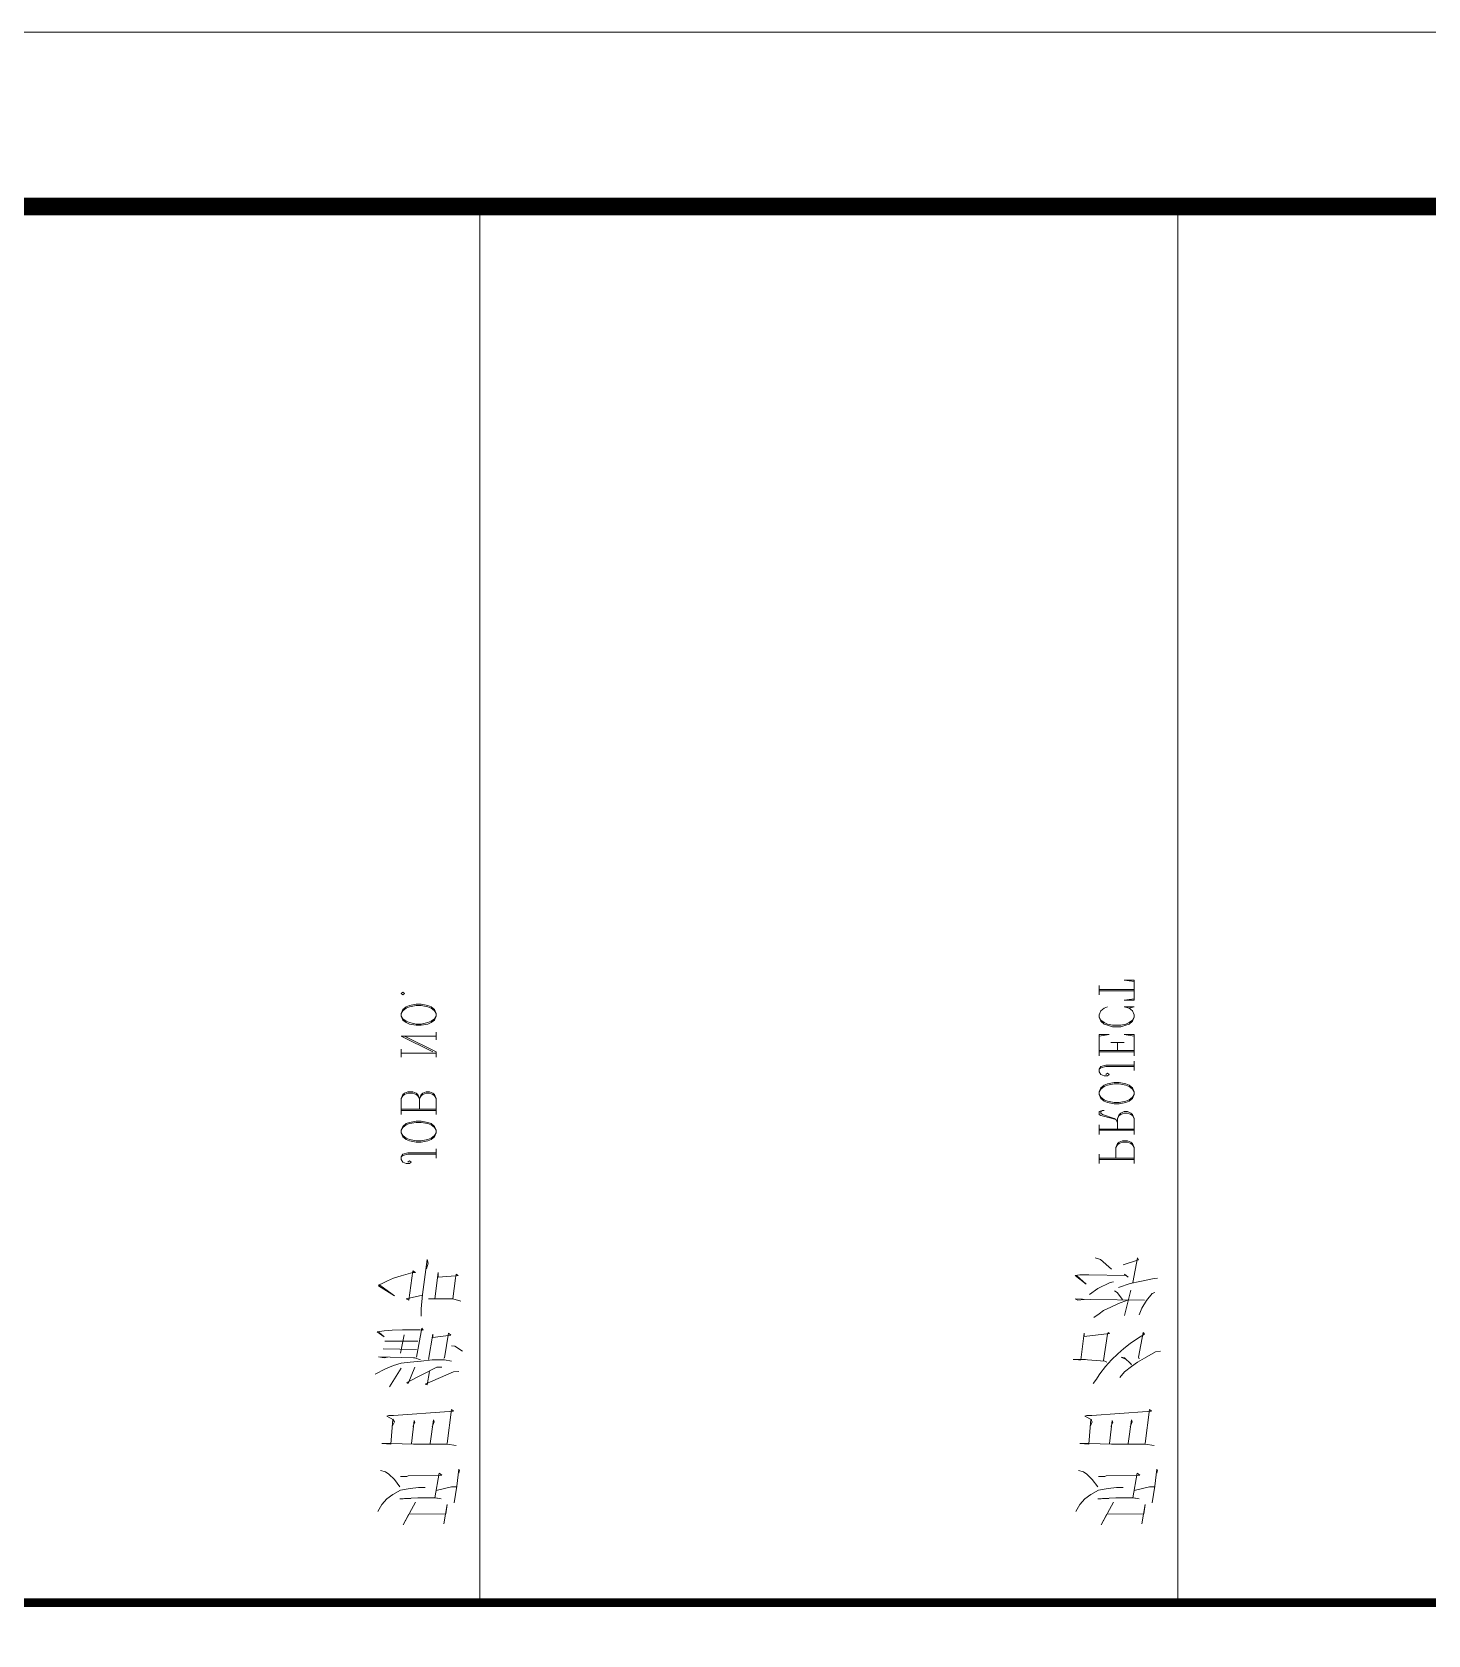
# Model space of a CAD drawing. Extents: x 1332633 to 1595679, y 264824 to 640777.
# Drawn here: x 1523759 to 1527758, y 324828 to 329421 of the extents above; entities that cross this region are included whole.
import ezdxf
from ezdxf.enums import TextEntityAlignment as Align

# ---------------------------------------------------------------- set-up
doc = ezdxf.new("R2010")
doc.units = 0
doc.header["$LTSCALE"] = 1000
doc.header["$MEASUREMENT"] = 0
doc.layers.add('_公共_图框', color=4, linetype='CONTINUOUS', lineweight=5)
doc.layers.add('A-Wall(建筑墙)', color=255, linetype='CONTINUOUS')
doc.styles.add('图框文字', font='SIMKAI.TTF')

# ---------------------------------------------------------------- blocks, each defined once
blk = doc.blocks.new('qqwqw')
at = {"layer": '_公共_图框'}
for p, q in [((-4500, 16150), (-500, 16150)), ((-4214, 16076.5), (-4166.7, 16084.5)), ((-4168.3, 16068.7), (-4168.3, 16082.4)), ((-4166.7, 16084.5), (-4117.8, 16090.2)), ((-4121, 16092.3), (-4129, 16090.2)), ((-4117.8, 16090.2), (-4121, 16092.3)), ((-4050.3, 16082.4), (-4045.6, 16057)), ((-3951, 16074.6), (-3952.5, 16062.7)), ((-3946.3, 16068.7), (-3951, 16074.6)), ((-3781, 16086.3), (-3800, 16054.9)), ((-3779.4, 16100.1), (-3781, 16086.3)), ((-3614.2, 16076.5), (-3634.7, 16060.9)), ((-3611, 16084.5), (-3614.2, 16076.5)), ((-3571.8, 16082.4), (-3579.6, 16041.1)), ((-3570.2, 16092.3), (-3571.8, 16082.4)), ((-4273.8, 16047.1), (-4218.7, 16057)), ((-4245.4, 16053.1), (-4247, 15946.8)), ((-4218.7, 16057), (-4245.4, 16053.1)), ((-4202.8, 16039), (-4199.7, 16023.4)), ((-4199.7, 16021.4), (-4202.8, 16039)), ((-4129, 16033.3), (-4199.7, 16021.4)), ((-4179.2, 16025.3), (-4168.3, 16068.7)), ((-4136.8, 15944.7), (-4135.2, 16041.1)), ((-4135.2, 16041.1), (-4129, 16033.3)), ((-4045.6, 16057), (-4045.6, 15960.5)), ((-4044, 16057), (-3946.3, 16068.7)), ((-3952.5, 16062.7), (-3963.7, 15903.4)), ((-3810.9, 16035.1), (-3823.6, 16017.5)), ((-3800, 16054.9), (-3810.9, 16035.1)), ((-3801.5, 16039), (-3796.9, 16037.2)), ((-3796.9, 16037.2), (-3725.9, 16051)), ((-3743.3, 16035.1), (-3757.4, 16013.6)), ((-3730.8, 16054.9), (-3743.3, 16035.1)), ((-3725.9, 16051), (-3730.8, 16054.9)), ((-3656.8, 16047.1), (-3675.7, 16039)), ((-3634.7, 16060.9), (-3656.8, 16047.1)), ((-3633.1, 16054.9), (-3631.6, 15899.5)), ((-3579.6, 16041.1), (-3585.8, 16013.6)), ((-3582.7, 16021.4), (-3512, 16035.1)), ((-3518.2, 16037.2), (-3532.5, 15993.8)), ((-3512, 16035.1), (-3518.2, 16037.2)), ((-4199.7, 16023.4), (-4199.7, 15972.2)), ((-4169.8, 15974.3), (-4169.8, 15993.8)), ((-4044, 16007.6), (-3976.2, 16017.5)), ((-3982.4, 16019.5), (-3996.7, 16013.6)), ((-3976.2, 16017.5), (-3982.4, 16019.5)), ((-3839.2, 15997.7), (-3855.1, 15983.9)), ((-3823.6, 16017.5), (-3839.2, 15997.7)), ((-3819, 16017.5), (-3815.8, 16015.6)), ((-3815.8, 16015.6), (-3798.4, 15997.7)), ((-3796.9, 15988.1), (-3803.1, 16001.9)), ((-3798.4, 15997.7), (-3796.9, 15988.1)), ((-3771.6, 15995.9), (-3787.5, 15978.2)), ((-3757.4, 16013.6), (-3771.6, 15995.9)), ((-3677.3, 15997.7), (-3604.8, 16015.6)), ((-3633.1, 16005.8), (-3642.5, 15980)), ((-3631.6, 15992), (-3611, 15976.1)), ((-3585.8, 16013.6), (-3597, 15980)), ((-3567.1, 16007.6), (-3559.3, 15997.7)), ((-3562.4, 15999.8), (-3560.9, 15895.6)), ((-3559.3, 15997.7), (-3562.4, 15999.8)), ((-3242, 16025.3), (-3196.2, 16025.3)), ((-3230.5, 16025.3), (-3230.5, 15925.2)), ((-3226.6, 16025.3), (-3226.6, 15925.2)), ((-3196.2, 16025.3), (-3184.8, 16020.3)), ((-3196.2, 16025.3), (-3188.7, 16020.3)), ((-3188.7, 16020.3), (-3184.8, 16015.6)), ((-3184.8, 15982.4), (-3188.7, 15977.7)), ((-3184.8, 16020.3), (-3180.9, 16015.6)), ((-3184.8, 16015.6), (-3180.9, 16006)), ((-3180.9, 15991.7), (-3184.8, 15982.4)), ((-3180.9, 15982.4), (-3184.8, 15977.7)), ((-3180.9, 16015.6), (-3177.3, 16006)), ((-3180.9, 16006), (-3180.9, 15991.7)), ((-3177.3, 15991.7), (-3180.9, 15982.4)), ((-3177.3, 16006), (-3177.3, 15991.7)), ((-3158.3, 16025.3), (-3112.5, 16025.3)), ((-3146.8, 16025.3), (-3146.8, 15925.2)), ((-3143, 16025.3), (-3143, 15925.2)), ((-3112.5, 16025.3), (-3101.1, 16020.3)), ((-3112.5, 16025.3), (-3104.7, 16020.3)), ((-3101.1, 15982.4), (-3112.5, 15977.7)), ((-3104.7, 15982.4), (-3112.5, 15977.7)), ((-3104.7, 16020.3), (-3101.1, 16015.6)), ((-3101.1, 15987), (-3104.7, 15982.4)), ((-3101.1, 16020.3), (-3097.2, 16015.6)), ((-3101.1, 16015.6), (-3097.2, 16006)), ((-3097.2, 15996.7), (-3101.1, 15987)), ((-3097.2, 15987), (-3101.1, 15982.4)), ((-3097.2, 16015.6), (-3093.3, 16006)), ((-3097.2, 16006), (-3097.2, 15996.7)), ((-3093.3, 15996.7), (-3097.2, 15987)), ((-3093.3, 16006), (-3093.3, 15996.7)), ((-3066.8, 16001.3), (-3070.7, 15982.4)), ((-3070.7, 15982.4), (-3070.7, 15968.1)), ((-3062.9, 16011), (-3066.8, 16001.3)), ((-3062.9, 16001.3), (-3066.8, 15982.4)), ((-3066.8, 15982.4), (-3066.8, 15968.1)), ((-3055.4, 16020.3), (-3062.9, 16011)), ((-3059.3, 16011), (-3062.9, 16001.3)), ((-3051.5, 16020.3), (-3059.3, 16011)), ((-3043.9, 16025.3), (-3055.4, 16020.3)), ((-3043.9, 16025.3), (-3051.5, 16020.3)), ((-3036.4, 16025.3), (-3043.9, 16025.3)), ((-3028.6, 16020.3), (-3036.4, 16025.3)), ((-3025, 16020.3), (-3036.4, 16025.3)), ((-3021.1, 16011), (-3028.6, 16020.3)), ((-3017.4, 16011), (-3025, 16020.3)), ((-3017.4, 16001.3), (-3021.1, 16011)), ((-3013.5, 16001.3), (-3017.4, 16011)), ((-3013.5, 15982.4), (-3017.4, 16001.3)), ((-3009.6, 15982.4), (-3013.5, 16001.3)), ((-3013.5, 15968.1), (-3013.5, 15982.4)), ((-3009.6, 15968.1), (-3009.6, 15982.4)), ((-2975.3, 16025.3), (-2948.8, 16025.3)), ((-2963.9, 16025.3), (-2963.9, 15944.2)), ((-2960.2, 16025.3), (-2960.2, 15944.2)), ((-2933.5, 16025.3), (-2872.7, 16025.3)), ((-2922, 16025.3), (-2922, 15925.2)), ((-2918.4, 16025.3), (-2918.4, 15925.2)), ((-2895.5, 15996.7), (-2895.5, 15958.5)), ((-2872.7, 15996.7), (-2876.6, 16025.3)), ((-2872.7, 16025.3), (-2872.7, 15996.7)), ((-2845.9, 16001.3), (-2849.8, 15987)), ((-2849.8, 15987), (-2849.8, 15963.4)), ((-2842.2, 16011), (-2845.9, 16001.3)), ((-2842.2, 16001.3), (-2845.9, 15987)), ((-2845.9, 15987), (-2845.9, 15963.4)), ((-2834.5, 16020.3), (-2842.2, 16011)), ((-2838.3, 16011), (-2842.2, 16001.3)), ((-2830.8, 16020.3), (-2838.3, 16011)), ((-2823, 16025.3), (-2834.5, 16020.3)), ((-2823, 16025.3), (-2830.8, 16020.3)), ((-2815.5, 16025.3), (-2823, 16025.3)), ((-2804, 16020.3), (-2815.5, 16025.3)), ((-2796.5, 16011), (-2804, 16020.3)), ((-2792.6, 16025.3), (-2796.5, 16011)), ((-2796.5, 16011), (-2792.6, 15996.7)), ((-2792.6, 15996.7), (-2792.6, 16025.3)), ((-2773.6, 16025.3), (-2716.5, 16025.3)), ((-2773.6, 15996.7), (-2773.6, 16025.3)), ((-2769.7, 16025.3), (-2773.6, 15996.7)), ((-2746.9, 16025.3), (-2746.9, 15925.2)), ((-2743.2, 16025.3), (-2743.2, 15925.2)), ((-2716.5, 15996.7), (-2720.4, 16025.3)), ((-2716.5, 16025.3), (-2716.5, 15996.7)), ((-4276.9, 15930.9), (-4212.4, 15966.3)), ((-4247, 15946.8), (-4276.9, 15930.9)), ((-4202.8, 15930.9), (-4201.3, 15952.5)), ((-4199.7, 15972.2), (-4201.3, 15934.8)), ((-4177.6, 15923.1), (-4172.9, 15950.7)), ((-4172.9, 15950.7), (-4169.8, 15974.3)), ((-4138.4, 15940.8), (-4136.8, 15944.7)), ((-4138.4, 15923.1), (-4138.4, 15940.8)), ((-4045.6, 15960.5), (-4044, 15895.6)), ((-4044, 15954.6), (-3977.8, 15962.4)), ((-3984, 15964.4), (-3995.2, 15958.5)), ((-3977.8, 15962.4), (-3984, 15964.4)), ((-3823.6, 15942.6), (-3844.2, 15927)), ((-3804.7, 15960.5), (-3823.6, 15942.6)), ((-3810.9, 15946.8), (-3807.8, 15940.8)), ((-3807.8, 15940.8), (-3804.7, 15891.4)), ((-3730.8, 15948.6), (-3806.2, 15936.9)), ((-3787.5, 15978.2), (-3804.7, 15960.5)), ((-3737.1, 15881.8), (-3729, 15954.6)), ((-3725.9, 15950.7), (-3730.8, 15948.6)), ((-3729, 15954.6), (-3725.9, 15950.7)), ((-3663, 15936.9), (-3672.4, 15924.9)), ((-3653.7, 15958.5), (-3663, 15936.9)), ((-3642.5, 15980), (-3653.7, 15958.5)), ((-3611, 15976.1), (-3606.4, 15968.3)), ((-3582.7, 15956.4), (-3600.1, 15921)), ((-3581.1, 15966.3), (-3582.7, 15956.4)), ((-3545, 15960.5), (-3516.7, 15928.8)), ((-3196.2, 15972.8), (-3226.6, 15972.8)), ((-3184.8, 15977.7), (-3196.2, 15972.8)), ((-3188.7, 15977.7), (-3196.2, 15972.8)), ((-3112.5, 15977.7), (-3143, 15977.7)), ((-3124, 15977.7), (-3116.2, 15972.8)), ((-3116.2, 15972.8), (-3112.5, 15968.1)), ((-3116.2, 15972.8), (-3112.5, 15963.4)), ((-3112.5, 15968.1), (-3101.1, 15934.8)), ((-3112.5, 15963.4), (-3104.7, 15929.9)), ((-3089.7, 15934.8), (-3089.7, 15939.5)), ((-3070.7, 15968.1), (-3066.8, 15949.1)), ((-3066.8, 15968.1), (-3062.9, 15949.1)), ((-3066.8, 15949.1), (-3062.9, 15939.5)), ((-3062.9, 15949.1), (-3059.3, 15939.5)), ((-3062.9, 15939.5), (-3055.4, 15929.9)), ((-3059.3, 15939.5), (-3051.5, 15929.9)), ((-3028.6, 15929.9), (-3021.1, 15939.5)), ((-3025, 15929.9), (-3017.4, 15939.5)), ((-3021.1, 15939.5), (-3017.4, 15949.1)), ((-3017.4, 15949.1), (-3013.5, 15968.1)), ((-3017.4, 15939.5), (-3013.5, 15949.1)), ((-3013.5, 15949.1), (-3009.6, 15968.1)), ((-2990.6, 15949.1), (-2986.8, 15953.8)), ((-2990.6, 15939.5), (-2990.6, 15949.1)), ((-2986.8, 15929.9), (-2990.6, 15939.5)), ((-2986.8, 15953.8), (-2983.1, 15949.1)), ((-2983.1, 15949.1), (-2986.8, 15944.2)), ((-2963.9, 15944.2), (-2967.8, 15929.9)), ((-2960.2, 15944.2), (-2963.9, 15929.9)), ((-2918.4, 15977.7), (-2895.5, 15977.7)), ((-2872.7, 15953.8), (-2876.6, 15925.2)), ((-2872.7, 15925.2), (-2872.7, 15953.8)), ((-2849.8, 15963.4), (-2845.9, 15949.1)), ((-2845.9, 15963.4), (-2842.2, 15949.1)), ((-2845.9, 15949.1), (-2842.2, 15939.5)), ((-2842.2, 15949.1), (-2838.3, 15939.5)), ((-2842.2, 15939.5), (-2834.5, 15929.9)), ((-2838.3, 15939.5), (-2830.8, 15929.9)), ((-2804, 15929.9), (-2796.5, 15939.5)), ((-2796.5, 15939.5), (-2792.6, 15949.1)), ((-4201.3, 15934.8), (-4202.8, 15921)), ((-4202.8, 15921), (-4202.8, 15930.9)), ((-4202.8, 15883.6), (-4190.3, 15901.3)), ((-4190.3, 15901.3), (-4177.6, 15923.1)), ((-4168.3, 15921), (-4147.7, 15905.2)), ((-4147.7, 15905.2), (-4132.1, 15889.6)), ((-4045.6, 15895.6), (-3974.6, 15901.3)), ((-4044, 15869.8), (-4045.6, 15895.6)), ((-4044, 15895.6), (-4044, 15869.8)), ((-3982.4, 15905.2), (-3995.2, 15899.5)), ((-3974.6, 15901.3), (-3982.4, 15905.2)), ((-3965.3, 15883.6), (-3976.2, 15903.4)), ((-3963.7, 15903.4), (-3963.7, 15889.6)), ((-3859.8, 15917.1), (-3872.5, 15907.3)), ((-3847.3, 15924.9), (-3859.8, 15917.1)), ((-3844.2, 15927), (-3847.3, 15924.9)), ((-3804.7, 15891.4), (-3803.1, 15885.7)), ((-3672.4, 15924.9), (-3683.5, 15909.3)), ((-3631.6, 15899.5), (-3630, 15856.1)), ((-3600.1, 15921), (-3617.5, 15897.4)), ((-3560.9, 15895.6), (-3560.9, 15869.8)), ((-3516.7, 15928.8), (-3512, 15913.2)), ((-3242, 15925.2), (-3215.2, 15925.2)), ((-3158.3, 15925.2), (-3131.5, 15925.2)), ((-3104.7, 15929.9), (-3101.1, 15925.2)), ((-3101.1, 15934.8), (-3097.2, 15929.9)), ((-3101.1, 15925.2), (-3093.3, 15925.2)), ((-3097.2, 15929.9), (-3093.3, 15929.9)), ((-3093.3, 15929.9), (-3089.7, 15934.8)), ((-3093.3, 15925.2), (-3089.7, 15934.8)), ((-3055.4, 15929.9), (-3043.9, 15925.2)), ((-3051.5, 15929.9), (-3043.9, 15925.2)), ((-3043.9, 15925.2), (-3036.4, 15925.2)), ((-3036.4, 15925.2), (-3025, 15929.9)), ((-3036.4, 15925.2), (-3028.6, 15929.9)), ((-2979.2, 15925.2), (-2986.8, 15929.9)), ((-2971.7, 15925.2), (-2979.2, 15925.2)), ((-2963.9, 15929.9), (-2971.7, 15925.2)), ((-2967.8, 15929.9), (-2971.7, 15925.2)), ((-2933.5, 15925.2), (-2872.7, 15925.2)), ((-2834.5, 15929.9), (-2823, 15925.2)), ((-2830.8, 15929.9), (-2823, 15925.2)), ((-2823, 15925.2), (-2815.5, 15925.2)), ((-2815.5, 15925.2), (-2804, 15929.9)), ((-2758.3, 15925.2), (-2731.8, 15925.2)), ((-4238.9, 15858.1), (-4218.7, 15869.8)), ((-4218.7, 15869.8), (-4202.8, 15883.6)), ((-4132.1, 15889.6), (-4125.6, 15879.7)), ((-4125.6, 15879.7), (-4121, 15865.9)), ((-3963.7, 15889.6), (-3965.3, 15883.6)), ((-3804.7, 15871.9), (-3727.5, 15881.8)), ((-3804.7, 15865.9), (-3804.7, 15871.9)), ((-3803.1, 15850.1), (-3804.7, 15865.9)), ((-3803.1, 15885.7), (-3803.1, 15850.1)), ((-3729, 15881.8), (-3737.1, 15881.8)), ((-3727.5, 15881.8), (-3729, 15881.8)), ((-3633.1, 15863.9), (-3631.6, 15881.8)), ((-3630, 15856.1), (-3633.1, 15863.9)), ((-3587.6, 15887.5), (-3562.4, 15860)), ((-3562.4, 15856.1), (-3587.6, 15887.5)), ((-3560.9, 15869.8), (-3562.4, 15856.1)), ((-4500, 14150), (-500, 14150)), ((-3779.4, 14100.2), (-3765.4, 14078.6)), ((-4273.8, 14047.2), (-4218.7, 14057)), ((-4218.7, 14057), (-4245.4, 14053.1)), ((-4214, 14076.5), (-4166.7, 14084.6)), ((-4179.2, 14025.6), (-4168.3, 14068.7)), ((-4168.3, 14068.7), (-4168.3, 14082.5)), ((-4166.7, 14084.6), (-4117.8, 14090.3)), ((-4121, 14092.4), (-4129, 14090.3)), ((-4117.8, 14090.3), (-4121, 14092.4)), ((-4050.3, 14082.5), (-4045.6, 14057)), ((-4045.6, 14057), (-4045.6, 13960.6)), ((-4044, 14057), (-3946.3, 14068.7)), ((-3952.5, 14062.7), (-3963.7, 13903.4)), ((-3951, 14074.7), (-3952.5, 14062.7)), ((-3946.3, 14068.7), (-3951, 14074.7)), ((-3839.2, 14074.7), (-3874.1, 13993.9)), ((-3837.7, 14090.3), (-3839.2, 14074.7)), ((-3807.8, 14068.7), (-3804.7, 14049)), ((-3798.4, 14049), (-3727.5, 14060.9)), ((-3765.4, 14078.6), (-3763.9, 14068.7)), ((-3734, 14066.9), (-3740.2, 14015.7)), ((-3727.5, 14060.9), (-3734, 14066.9)), ((-3636.2, 14096.3), (-3630, 14072.6)), ((-3570.2, 14080.7), (-3630, 14072.6)), ((-3630, 14072.6), (-3630, 14003.7)), ((-3559.3, 14082.5), (-3570.2, 14080.7)), ((-3567.1, 14031.3), (-3564, 14080.7)), ((-3564, 14080.7), (-3562.4, 14088.5)), ((-3562.4, 14088.5), (-3559.3, 14082.5)), ((-4245.4, 14053.1), (-4247, 13946.8)), ((-4202.8, 14039.4), (-4199.7, 14023.5)), ((-4199.7, 14021.4), (-4202.8, 14039.4)), ((-4129, 14033.4), (-4199.7, 14021.4)), ((-4199.7, 14023.5), (-4199.7, 13972.3)), ((-4136.8, 13944.8), (-4135.2, 14041.2)), ((-4135.2, 14041.2), (-4129, 14033.4)), ((-4044, 14007.6), (-3976.2, 14017.5)), ((-3982.4, 14019.6), (-3996.7, 14013.6)), ((-3976.2, 14017.5), (-3982.4, 14019.6)), ((-3825.2, 14027.4), (-3869.1, 13940.9)), ((-3825.2, 14041.2), (-3825.2, 14027.4)), ((-3804.7, 14013.6), (-3807.8, 13982.2)), ((-3804.7, 14049), (-3804.7, 14013.6)), ((-3730.8, 14015.7), (-3803.1, 14003.7)), ((-3800, 14047.2), (-3798.4, 14049)), ((-3740.2, 14015.7), (-3730.8, 14015.7)), ((-3630, 14021.4), (-3554.4, 14031.3)), ((-3630, 14003.7), (-3630, 14021.4)), ((-3554.4, 14031.3), (-3567.1, 14031.3)), ((-3226.6, 14025.3), (-3200.1, 14025.3)), ((-3215.2, 14025.3), (-3215.2, 13944.2)), ((-3211.6, 14025.3), (-3211.6, 13944.2)), ((-3173.4, 14011), (-3177.3, 14001.4)), ((-3165.8, 14020.4), (-3173.4, 14011)), ((-3169.5, 14011), (-3173.4, 14001.4)), ((-3161.9, 14020.4), (-3169.5, 14011)), ((-3154.4, 14025.3), (-3165.8, 14020.4)), ((-3154.4, 14025.3), (-3161.9, 14020.4)), ((-3146.8, 14025.3), (-3154.4, 14025.3)), ((-3135.4, 14020.4), (-3146.8, 14025.3)), ((-3139.1, 14020.4), (-3146.8, 14025.3)), ((-3131.5, 14011), (-3139.1, 14020.4)), ((-3127.6, 14011), (-3135.4, 14020.4)), ((-3127.6, 14001.4), (-3131.5, 14011)), ((-3124, 14001.4), (-3127.6, 14011)), ((-3101.1, 14025.3), (-3055.4, 14025.3)), ((-3089.7, 14025.3), (-3089.7, 13925.3)), ((-3085.8, 14025.3), (-3085.8, 13925.3)), ((-3055.4, 14025.3), (-3043.9, 14020.4)), ((-3055.4, 14025.3), (-3047.8, 14020.4)), ((-3047.8, 14020.4), (-3043.9, 14015.7)), ((-3043.9, 14020.4), (-3040, 14015.7)), ((-3043.9, 14015.7), (-3040, 14006.3)), ((-3040, 14015.7), (-3036.4, 14006.3)), ((-2937.4, 14025.3), (-2922, 14025.3)), ((-2925.9, 14025.3), (-2925.9, 13925.3)), ((-2922, 14025.3), (-2876.6, 13934.9)), ((-2922, 14015.7), (-2876.6, 13925.3)), ((-2887.7, 14025.3), (-2865.1, 14025.3)), ((-2876.6, 13925.3), (-2876.6, 14025.3)), ((-2838.3, 14011), (-2842.2, 14001.4)), ((-2830.8, 14020.4), (-2838.3, 14011)), ((-2834.5, 14011), (-2838.3, 14001.4)), ((-2826.9, 14020.4), (-2834.5, 14011)), ((-2819.4, 14025.3), (-2830.8, 14020.4)), ((-2819.4, 14025.3), (-2826.9, 14020.4)), ((-2811.6, 14025.3), (-2819.4, 14025.3)), ((-2800.4, 14020.4), (-2811.6, 14025.3)), ((-2804, 14020.4), (-2811.6, 14025.3)), ((-2796.5, 14011), (-2804, 14020.4)), ((-2792.6, 14011), (-2800.4, 14020.4)), ((-2792.6, 14001.4), (-2796.5, 14011)), ((-2789, 14001.4), (-2792.6, 14011)), ((-4276.9, 13931), (-4212.4, 13966.3)), ((-4199.7, 13972.3), (-4201.3, 13934.9)), ((-4172.9, 13950.7), (-4169.8, 13974.4)), ((-4169.8, 13974.4), (-4169.8, 13993.9)), ((-4044, 13954.6), (-3977.8, 13962.4)), ((-3984, 13964.5), (-3995.2, 13958.5)), ((-3977.8, 13962.4), (-3984, 13964.5)), ((-3875.6, 13999.9), (-3837.7, 14005.8)), ((-3874.1, 13993.9), (-3875.6, 13999.9)), ((-3872.5, 13944.8), (-3825.2, 13964.5)), ((-3807.8, 13982.2), (-3810.9, 13950.7)), ((-3804.7, 13980.1), (-3798.4, 13964.5)), ((-3798.4, 13964.5), (-3798.4, 13960.6)), ((-3796.9, 13968.4), (-3713.4, 13984)), ((-3774.8, 13968.4), (-3773.2, 13873.8)), ((-3751.1, 13972.3), (-3751.1, 13878)), ((-3719.7, 13988.2), (-3718.1, 13978.3)), ((-3713.4, 13984), (-3719.7, 13988.2)), ((-3718.1, 13978.3), (-3718.1, 13928.9)), ((-3678.9, 13982.2), (-3658.3, 13982.2)), ((-3658.3, 13982.2), (-3617.5, 13986.1)), ((-3619.1, 13986.1), (-3630, 13938.8)), ((-3617.5, 13986.1), (-3516.7, 13999.9)), ((-3554.4, 13966.3), (-3554.4, 13958.5)), ((-3549.7, 13958.5), (-3554.4, 13966.3)), ((-3527.6, 14001.9), (-3543.5, 13998)), ((-3516.7, 13999.9), (-3527.6, 14001.9)), ((-3177.3, 14001.4), (-3180.9, 13982.4)), ((-3180.9, 13982.4), (-3180.9, 13968.1)), ((-3180.9, 13968.1), (-3177.3, 13949.2)), ((-3173.4, 14001.4), (-3177.3, 13982.4)), ((-3177.3, 13982.4), (-3177.3, 13968.1)), ((-3177.3, 13968.1), (-3173.4, 13949.2)), ((-3124, 13982.4), (-3127.6, 14001.4)), ((-3127.6, 13949.2), (-3124, 13968.1)), ((-3120.1, 13982.4), (-3124, 14001.4)), ((-3124, 13968.1), (-3124, 13982.4)), ((-3124, 13949.2), (-3120.1, 13968.1)), ((-3120.1, 13968.1), (-3120.1, 13982.4)), ((-3055.4, 13977.8), (-3085.8, 13977.8)), ((-3043.9, 13982.4), (-3055.4, 13977.8)), ((-3047.8, 13982.4), (-3055.4, 13977.8)), ((-3055.4, 13977.8), (-3043.9, 13972.8)), ((-3055.4, 13977.8), (-3047.8, 13972.8)), ((-3043.9, 13987.1), (-3047.8, 13982.4)), ((-3047.8, 13972.8), (-3043.9, 13968.1)), ((-3040, 13996.7), (-3043.9, 13987.1)), ((-3040, 13987.1), (-3043.9, 13982.4)), ((-3043.9, 13972.8), (-3040, 13968.1)), ((-3043.9, 13968.1), (-3040, 13958.5)), ((-3040, 14006.3), (-3040, 13996.7)), ((-3036.4, 13996.7), (-3040, 13987.1)), ((-3040, 13968.1), (-3036.4, 13958.5)), ((-3036.4, 14006.3), (-3036.4, 13996.7)), ((-2842.2, 14001.4), (-2845.9, 13982.4)), ((-2845.9, 13982.4), (-2845.9, 13968.1)), ((-2845.9, 13968.1), (-2842.2, 13949.2)), ((-2838.3, 14001.4), (-2842.2, 13982.4)), ((-2842.2, 13982.4), (-2842.2, 13968.1)), ((-2842.2, 13968.1), (-2838.3, 13949.2)), ((-2789, 13982.4), (-2792.6, 14001.4)), ((-2792.6, 13949.2), (-2789, 13968.1)), ((-2785.1, 13982.4), (-2789, 14001.4)), ((-2789, 13968.1), (-2789, 13982.4)), ((-2789, 13949.2), (-2785.1, 13968.1)), ((-2785.1, 13968.1), (-2785.1, 13982.4)), ((-4247, 13946.8), (-4276.9, 13931)), ((-4202.8, 13931), (-4201.3, 13952.5)), ((-4201.3, 13934.9), (-4202.8, 13921.1)), ((-4202.8, 13921.1), (-4202.8, 13931)), ((-4190.3, 13901.3), (-4177.6, 13923.2)), ((-4177.6, 13923.2), (-4172.9, 13950.7)), ((-4168.3, 13921.1), (-4147.7, 13905.5)), ((-4138.4, 13940.9), (-4136.8, 13944.8)), ((-4138.4, 13923.2), (-4138.4, 13940.9)), ((-4045.6, 13960.6), (-4044, 13895.6)), ((-3828.3, 13925), (-3881.8, 13891.7)), ((-3869.1, 13940.9), (-3872.5, 13944.8)), ((-3814, 13925), (-3820.5, 13903.4)), ((-3810.9, 13950.7), (-3814, 13925)), ((-3798.4, 13960.6), (-3795.3, 13860)), ((-3785.7, 13923.2), (-3732.4, 13933.1)), ((-3718.1, 13928.9), (-3719.7, 13899.5)), ((-3633.1, 13946.8), (-3549.7, 13958.5)), ((-3630, 13938.8), (-3633.1, 13946.8)), ((-3564, 13925), (-3570.2, 13903.4)), ((-3554.4, 13958.5), (-3564, 13925)), ((-3242, 13949.2), (-3238.1, 13953.8)), ((-3242, 13939.6), (-3242, 13949.2)), ((-3238.1, 13929.9), (-3242, 13939.6)), ((-3238.1, 13953.8), (-3234.2, 13949.2)), ((-3234.2, 13949.2), (-3238.1, 13944.2)), ((-3230.5, 13925.3), (-3238.1, 13929.9)), ((-3223, 13925.3), (-3230.5, 13925.3)), ((-3215.2, 13929.9), (-3223, 13925.3)), ((-3219.1, 13929.9), (-3223, 13925.3)), ((-3215.2, 13944.2), (-3219.1, 13929.9)), ((-3211.6, 13944.2), (-3215.2, 13929.9)), ((-3177.3, 13949.2), (-3173.4, 13939.6)), ((-3173.4, 13949.2), (-3169.5, 13939.6)), ((-3173.4, 13939.6), (-3165.8, 13929.9)), ((-3169.5, 13939.6), (-3161.9, 13929.9)), ((-3165.8, 13929.9), (-3154.4, 13925.3)), ((-3161.9, 13929.9), (-3154.4, 13925.3)), ((-3154.4, 13925.3), (-3146.8, 13925.3)), ((-3146.8, 13925.3), (-3135.4, 13929.9)), ((-3146.8, 13925.3), (-3139.1, 13929.9)), ((-3139.1, 13929.9), (-3131.5, 13939.6)), ((-3135.4, 13929.9), (-3127.6, 13939.6)), ((-3131.5, 13939.6), (-3127.6, 13949.2)), ((-3127.6, 13939.6), (-3124, 13949.2)), ((-3055.4, 13925.3), (-3101.1, 13925.3)), ((-3043.9, 13929.9), (-3055.4, 13925.3)), ((-3047.8, 13929.9), (-3055.4, 13925.3)), ((-3043.9, 13934.9), (-3047.8, 13929.9)), ((-3040, 13944.2), (-3043.9, 13934.9)), ((-3040, 13934.9), (-3043.9, 13929.9)), ((-3040, 13958.5), (-3040, 13944.2)), ((-3036.4, 13944.2), (-3040, 13934.9)), ((-3036.4, 13958.5), (-3036.4, 13944.2)), ((-2937.4, 13925.3), (-2914.5, 13925.3)), ((-2842.2, 13949.2), (-2838.3, 13939.6)), ((-2838.3, 13949.2), (-2834.5, 13939.6)), ((-2838.3, 13939.6), (-2830.8, 13929.9)), ((-2834.5, 13939.6), (-2826.9, 13929.9)), ((-2830.8, 13929.9), (-2819.4, 13925.3)), ((-2826.9, 13929.9), (-2819.4, 13925.3)), ((-2819.4, 13925.3), (-2811.6, 13925.3)), ((-2811.6, 13925.3), (-2800.4, 13929.9)), ((-2811.6, 13925.3), (-2804, 13929.9)), ((-2804, 13929.9), (-2796.5, 13939.6)), ((-2800.4, 13929.9), (-2792.6, 13939.6)), ((-2796.5, 13939.6), (-2792.6, 13949.2)), ((-2792.6, 13939.6), (-2789, 13949.2)), ((-2754.7, 13934.9), (-2758.3, 13929.9)), ((-2758.3, 13929.9), (-2754.7, 13925.3)), ((-2754.7, 13934.9), (-2754.7, 13934.9)), ((-2750.8, 13929.9), (-2754.7, 13934.9)), ((-2754.7, 13925.3), (-2750.8, 13929.9)), ((-4238.9, 13858.2), (-4218.7, 13869.9)), ((-4218.7, 13869.9), (-4202.8, 13883.7)), ((-4202.8, 13883.7), (-4190.3, 13901.3)), ((-4147.7, 13905.5), (-4132.1, 13889.7)), ((-4132.1, 13889.7), (-4125.6, 13879.8)), ((-4125.6, 13879.8), (-4121, 13866)), ((-4045.6, 13895.6), (-3974.6, 13901.3)), ((-4044, 13869.9), (-4045.6, 13895.6)), ((-4044, 13895.6), (-4044, 13869.9)), ((-3982.4, 13905.5), (-3995.2, 13899.5)), ((-3974.6, 13901.3), (-3982.4, 13905.5)), ((-3965.3, 13883.7), (-3976.2, 13903.4)), ((-3963.7, 13889.7), (-3965.3, 13883.7)), ((-3963.7, 13903.4), (-3963.7, 13889.7)), ((-3829.9, 13879.8), (-3845.7, 13850.1)), ((-3820.5, 13903.4), (-3829.9, 13879.8)), ((-3798.4, 13875.9), (-3796.9, 13885.8)), ((-3795.3, 13860), (-3798.4, 13875.9)), ((-3738.6, 13875.9), (-3725.9, 13862.1)), ((-3724.3, 13856.1), (-3738.6, 13875.9)), ((-3721.2, 13875.9), (-3724.3, 13856.1)), ((-3719.7, 13899.5), (-3721.2, 13875.9)), ((-3620.6, 13905.5), (-3590.8, 13863.9)), ((-3592.3, 13860), (-3620.6, 13905.5)), ((-3584.3, 13872), (-3589.2, 13862.1)), ((-3578, 13885.8), (-3584.3, 13872)), ((-3570.2, 13903.4), (-3578, 13885.8)), ((-3589.2, 13862.1), (-3592.3, 13860))]:
    blk.add_line(p, q, dxfattribs=at)
blk.add_lwpolyline([(-63075, 0), (0, 0), (0, 29700), (-63075, 29700)], close=True, dxfattribs=at)
at = {"layer": '_公共_图框', "const_width": 50}
blk.add_lwpolyline([(-61825, 500), (-500, 500), (-500, 29200), (-61825, 29200)], close=True, dxfattribs=at)
at = {"layer": '_公共_图框', "const_width": 25}
blk.add_lwpolyline([(-4500, 29200), (-4500, 500)], dxfattribs=at)
at = {"layer": '_公共_图框', "style": '图框文字'}
for tag, height, p in [('建设单位', 250, (-2500, 19150)), ('合作单位', 250, (-2527, 16841.6)), ('项目名称', 250, (-2500, 15150)), ('项目编号', 250, (-2500, 13150)), ('建筑', 175, (-1300, 2800)), ('方案深化', 175, (-1300, 2450)), ('1:100', 175, (-1300, 2100)), ('20090705', 175, (-1300, 1750)), ('图号', 175, (-1300, 1225))]:
    blk.add_attdef(tag, text='', height=height, dxfattribs=at).set_placement(p, align=Align.MIDDLE_CENTER)

msp = doc.modelspace()

# ---------------------------------------------------------------- block references
at = {"layer": 'A-Wall(建筑墙)', "xscale": -1, "rotation": 270}
msp.add_blockref('qqwqw', (1510891.4, 329420.9, 0), dxfattribs=at)

doc.saveas('drawing.dxf')
